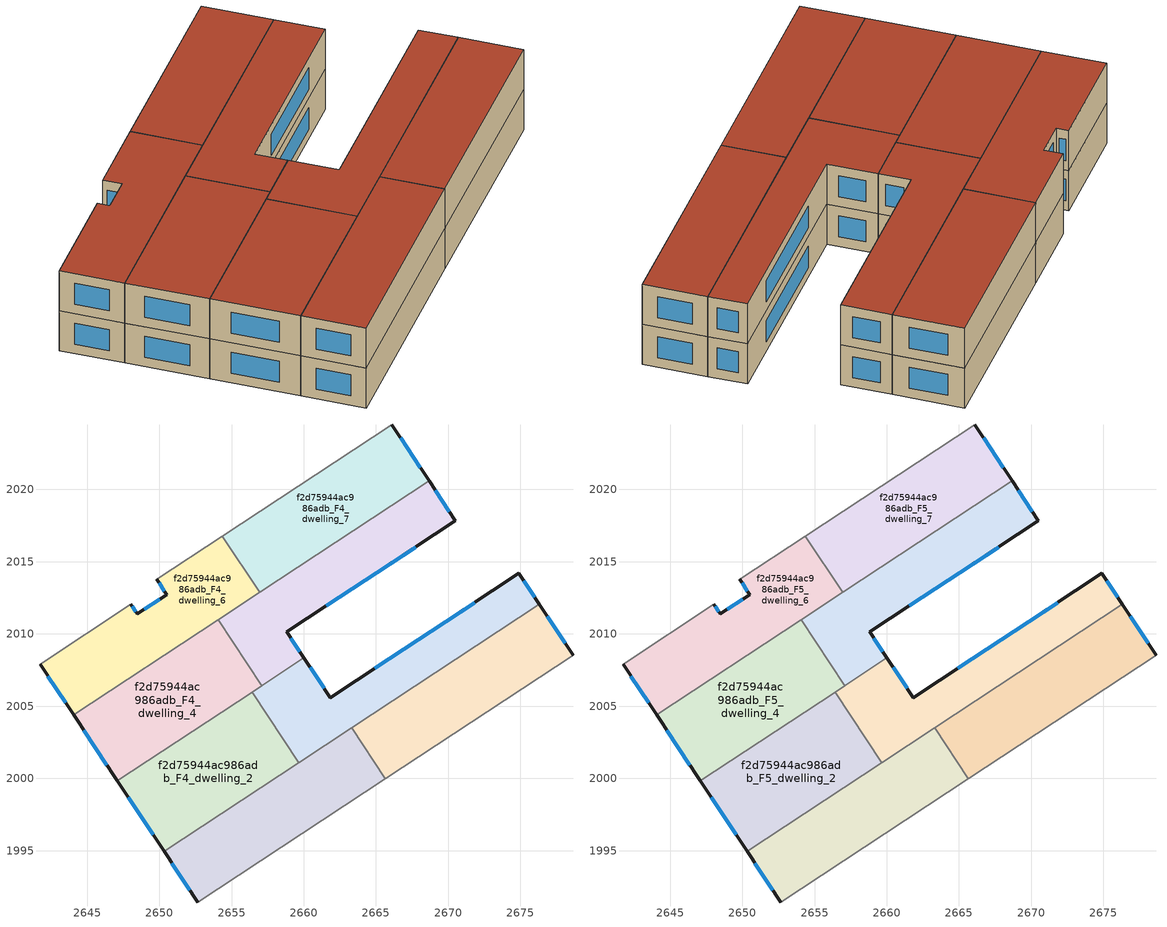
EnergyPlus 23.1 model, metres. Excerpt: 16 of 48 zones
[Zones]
f2d75944ac986adb_F4_dwelling_0
 floor to f2d75944ac986adb_F3_dwelling_0 (EU_floor_Construction): 2663.33,2003.49 2665.64,1999.97 2652.66,1991.43 2650.33,1994.94 z12
 wall outside (EU_wall_Construction): 2650.33,1994.94 2652.66,1991.43 z12:15
 wall to f2d75944ac986adb_F4_dwelling_1 (EU_wall_Construction): 2665.64,1999.97 2663.33,2003.49 z12:15
 wall adiabatic (EU_wall_Construction): 2652.66,1991.43 2665.64,1999.97 z12:15
 wall to f2d75944ac986adb_F4_dwelling_2 (EU_wall_Construction): 2659.65,2001.07 2650.33,1994.94 z12:15
 wall to f2d75944ac986adb_F4_dwelling_3 (EU_wall_Construction): 2663.33,2003.49 2659.65,2001.07 z12:15
 window (EU_Window_Construction): 2650.88,1994.12 2652.11,1992.25 z12.7:14.3
f2d75944ac986adb_F4_dwelling_1
 floor to f2d75944ac986adb_F3_dwelling_1 (EU_floor_Construction): 2676.31,2012.04 2678.64,2008.52 2665.64,1999.97 2663.33,2003.49 z12
 wall outside (EU_wall_Construction): 2678.64,2008.52 2676.31,2012.04 z12:15
 wall adiabatic (EU_wall_Construction): 2665.64,1999.97 2678.64,2008.52 z12:15
 wall to f2d75944ac986adb_F4_dwelling_3 (EU_wall_Construction): 2676.31,2012.04 2663.33,2003.49 z12:15
 window (EU_Window_Construction): 2678.09,2009.35 2676.86,2011.21 z12.7:14.3
f2d75944ac986adb_F4_dwelling_2
 floor to f2d75944ac986adb_F3_dwelling_2 (EU_floor_Construction): 2656.42,2005.98 2659.65,2001.07 2650.33,1994.94 2647.09,1999.84 z12
 wall outside (EU_wall_Construction): 2647.09,1999.84 2650.33,1994.94 z12:15
 wall to f2d75944ac986adb_F4_dwelling_3 (EU_wall_Construction): 2659.65,2001.07 2656.42,2005.98 z12:15
 wall to f2d75944ac986adb_F4_dwelling_4 (EU_wall_Construction): 2656.42,2005.98 2647.09,1999.84 z12:15
 window (EU_Window_Construction): 2647.85,1998.69 2649.57,1996.09 z12.7:14.3
f2d75944ac986adb_F4_dwelling_3
 floor to f2d75944ac986adb_F3_dwelling_3 (EU_floor_Construction): 2674.9,2014.19 2676.31,2012.04 2659.65,2001.07 2656.42,2005.98 2660.02,2008.34 2661.84,2005.59 z12
 wall outside (EU_wall_Construction): 2676.31,2012.04 2674.9,2014.19 2661.84,2005.59 2660.02,2008.34 z12:15
 wall to f2d75944ac986adb_F4_dwelling_5 (EU_wall_Construction): 2660.02,2008.34 2657.09,2006.41 z12:15
 wall to f2d75944ac986adb_F4_dwelling_4 (EU_wall_Construction): 2657.09,2006.42 2656.42,2005.98 z12:15
 window (EU_Window_Construction): 2671.83,2012.17 2664.9,2007.61 / 2675.98,2012.54 2675.23,2013.68 / 2661.41,2006.24 2660.44,2007.7 z12.7:14.3
f2d75944ac986adb_F4_dwelling_4
 floor to f2d75944ac986adb_F3_dwelling_4 (EU_floor_Construction): 2654.08,2010.99 2657.09,2006.42 2647.09,1999.84 2644.07,2004.4 z12
 wall outside (EU_wall_Construction): 2644.07,2004.4 2647.09,1999.84 z12:15
 wall to f2d75944ac986adb_F4_dwelling_5 (EU_wall_Construction): 2657.09,2006.42 2654.08,2010.99 z12:15
 wall to f2d75944ac986adb_F4_dwelling_6 (EU_wall_Construction): 2654.08,2010.99 2644.07,2004.4 z12:15
 window (EU_Window_Construction): 2644.78,2003.33 2646.38,2000.91 z12.7:14.3
f2d75944ac986adb_F4_dwelling_5
 floor to f2d75944ac986adb_F3_dwelling_5 (EU_floor_Construction): 2668.67,2020.59 2670.5,2017.82 2658.83,2010.13 2660.02,2008.34 2657.09,2006.42 2654.08,2010.99 z12
 wall outside (EU_wall_Construction): 2660.02,2008.34 2658.83,2010.13 2670.5,2017.82 2668.67,2020.59 z12:15
 wall to f2d75944ac986adb_F4_dwelling_7 (EU_wall_Construction): 2668.67,2020.59 2656.95,2012.87 z12:15
 wall to f2d75944ac986adb_F4_dwelling_6 (EU_wall_Construction): 2656.94,2012.87 2654.08,2010.99 z12:15
 window (EU_Window_Construction): 2670.07,2018.47 2669.1,2019.94 / 2661.57,2011.94 2667.76,2016.02 / 2659.74,2008.76 2659.11,2009.71 z12.7:14.3
f2d75944ac986adb_F4_dwelling_6
 floor to f2d75944ac986adb_F3_dwelling_6 (EU_floor_Construction): 2654.38,2016.78 2656.95,2012.87 2644.07,2004.4 2641.74,2007.91 2648.03,2012.06 2648.48,2011.38 2650.52,2012.72 2649.82,2013.78 z12
 wall outside (EU_wall_Construction): 2649.82,2013.78 2650.52,2012.72 2648.48,2011.38 2648.03,2012.06 / 2641.74,2007.91 2644.07,2004.4 z12:15
 wall adiabatic (EU_wall_Construction): 2648.03,2012.06 2641.74,2007.91 / 2654.38,2016.78 2649.82,2013.78 z12:15
 wall to f2d75944ac986adb_F4_dwelling_7 (EU_wall_Construction): 2656.95,2012.87 2654.38,2016.78 z12:15
 window (EU_Window_Construction): 2648.37,2011.54 2648.14,2011.9 / 2650.04,2012.41 2648.96,2011.69 / 2649.99,2013.53 2650.36,2012.97 / 2642.29,2007.09 2643.52,2005.22 z12.7:14.3
f2d75944ac986adb_F4_dwelling_7
 floor to f2d75944ac986adb_F3_dwelling_7 (EU_floor_Construction): 2666.09,2024.48 2668.67,2020.59 2656.95,2012.87 2654.38,2016.78 z12
 wall outside (EU_wall_Construction): 2668.67,2020.59 2666.09,2024.48 z12:15
 wall adiabatic (EU_wall_Construction): 2666.09,2024.48 2654.38,2016.78 z12:15
 window (EU_Window_Construction): 2668.06,2021.5 2666.7,2023.56 z12.7:14.3
f2d75944ac986adb_F5_dwelling_0
 floor to f2d75944ac986adb_F4_dwelling_0 (EU_floor_Construction): 2663.33,2003.49 2665.64,1999.97 2652.66,1991.43 2650.33,1994.94 z15
 wall outside (EU_wall_Construction): 2650.33,1994.94 2652.66,1991.43 z15:18
 wall to f2d75944ac986adb_F5_dwelling_1 (EU_wall_Construction): 2665.64,1999.97 2663.33,2003.49 z15:18
 wall adiabatic (EU_wall_Construction): 2652.66,1991.43 2665.64,1999.97 z15:18
 wall to f2d75944ac986adb_F5_dwelling_2 (EU_wall_Construction): 2659.65,2001.07 2650.33,1994.94 z15:18
 wall to f2d75944ac986adb_F5_dwelling_3 (EU_wall_Construction): 2663.33,2003.49 2659.65,2001.07 z15:18
 window (EU_Window_Construction): 2650.88,1994.12 2652.11,1992.25 z15.7:17.3
 roof outside (EU_roof_Construction): 2665.64,1999.97 2663.33,2003.49 2650.33,1994.94 2652.66,1991.43 z18
f2d75944ac986adb_F5_dwelling_1
 floor to f2d75944ac986adb_F4_dwelling_1 (EU_floor_Construction): 2676.31,2012.04 2678.64,2008.52 2665.64,1999.97 2663.33,2003.49 z15
 wall outside (EU_wall_Construction): 2678.64,2008.52 2676.31,2012.04 z15:18
 wall adiabatic (EU_wall_Construction): 2665.64,1999.97 2678.64,2008.52 z15:18
 wall to f2d75944ac986adb_F5_dwelling_3 (EU_wall_Construction): 2676.31,2012.04 2663.33,2003.49 z15:18
 window (EU_Window_Construction): 2678.09,2009.35 2676.86,2011.21 z15.7:17.3
 roof outside (EU_roof_Construction): 2678.64,2008.52 2676.31,2012.04 2663.33,2003.49 2665.64,1999.97 z18
f2d75944ac986adb_F5_dwelling_2
 floor to f2d75944ac986adb_F4_dwelling_2 (EU_floor_Construction): 2656.42,2005.98 2659.65,2001.07 2650.33,1994.94 2647.09,1999.84 z15
 wall outside (EU_wall_Construction): 2647.09,1999.84 2650.33,1994.94 z15:18
 wall to f2d75944ac986adb_F5_dwelling_3 (EU_wall_Construction): 2659.65,2001.07 2656.42,2005.98 z15:18
 wall to f2d75944ac986adb_F5_dwelling_4 (EU_wall_Construction): 2656.42,2005.98 2647.09,1999.84 z15:18
 window (EU_Window_Construction): 2647.85,1998.69 2649.57,1996.09 z15.7:17.3
 roof outside (EU_roof_Construction): 2659.65,2001.07 2656.42,2005.98 2647.09,1999.84 2650.33,1994.94 z18
f2d75944ac986adb_F5_dwelling_3
 floor to f2d75944ac986adb_F4_dwelling_3 (EU_floor_Construction): 2674.9,2014.19 2676.31,2012.04 2659.65,2001.07 2656.42,2005.98 2660.02,2008.34 2661.84,2005.59 z15
 wall outside (EU_wall_Construction): 2676.31,2012.04 2674.9,2014.19 2661.84,2005.59 2660.02,2008.34 z15:18
 wall to f2d75944ac986adb_F5_dwelling_5 (EU_wall_Construction): 2660.02,2008.34 2657.09,2006.41 z15:18
 wall to f2d75944ac986adb_F5_dwelling_4 (EU_wall_Construction): 2657.09,2006.42 2656.42,2005.98 z15:18
 window (EU_Window_Construction): 2671.83,2012.17 2664.9,2007.61 / 2675.98,2012.54 2675.23,2013.68 / 2661.41,2006.24 2660.44,2007.7 z15.7:17.3
 roof outside (EU_roof_Construction): 2676.31,2012.04 2674.9,2014.19 2661.84,2005.59 2660.02,2008.34 2656.42,2005.98 2659.65,2001.07 z18
f2d75944ac986adb_F5_dwelling_4
 floor to f2d75944ac986adb_F4_dwelling_4 (EU_floor_Construction): 2654.08,2010.99 2657.09,2006.42 2647.09,1999.84 2644.07,2004.4 z15
 wall outside (EU_wall_Construction): 2644.07,2004.4 2647.09,1999.84 z15:18
 wall to f2d75944ac986adb_F5_dwelling_5 (EU_wall_Construction): 2657.09,2006.42 2654.08,2010.99 z15:18
 wall to f2d75944ac986adb_F5_dwelling_6 (EU_wall_Construction): 2654.08,2010.99 2644.07,2004.4 z15:18
 window (EU_Window_Construction): 2644.78,2003.33 2646.38,2000.91 z15.7:17.3
 roof outside (EU_roof_Construction): 2657.09,2006.42 2654.08,2010.99 2644.07,2004.4 2647.09,1999.84 z18
f2d75944ac986adb_F5_dwelling_5
 floor to f2d75944ac986adb_F4_dwelling_5 (EU_floor_Construction): 2668.67,2020.59 2670.5,2017.82 2658.83,2010.13 2660.02,2008.34 2657.09,2006.42 2654.08,2010.99 z15
 wall outside (EU_wall_Construction): 2660.02,2008.34 2658.83,2010.13 2670.5,2017.82 2668.67,2020.59 z15:18
 wall to f2d75944ac986adb_F5_dwelling_7 (EU_wall_Construction): 2668.67,2020.59 2656.95,2012.87 z15:18
 wall to f2d75944ac986adb_F5_dwelling_6 (EU_wall_Construction): 2656.94,2012.87 2654.08,2010.99 z15:18
 window (EU_Window_Construction): 2670.07,2018.47 2669.1,2019.94 / 2661.57,2011.94 2667.76,2016.02 / 2659.74,2008.76 2659.11,2009.71 z15.7:17.3
 roof outside (EU_roof_Construction): 2660.02,2008.34 2658.83,2010.13 2670.5,2017.82 2668.67,2020.59 2654.08,2010.99 2657.09,2006.42 z18
f2d75944ac986adb_F5_dwelling_6
 floor to f2d75944ac986adb_F4_dwelling_6 (EU_floor_Construction): 2654.38,2016.78 2656.95,2012.87 2644.07,2004.4 2641.74,2007.91 2648.03,2012.06 2648.48,2011.38 2650.52,2012.72 2649.82,2013.78 z15
 wall outside (EU_wall_Construction): 2649.82,2013.78 2650.52,2012.72 2648.48,2011.38 2648.03,2012.06 / 2641.74,2007.91 2644.07,2004.4 z15:18
 wall adiabatic (EU_wall_Construction): 2648.03,2012.06 2641.74,2007.91 / 2654.38,2016.78 2649.82,2013.78 z15:18
 wall to f2d75944ac986adb_F5_dwelling_7 (EU_wall_Construction): 2656.95,2012.87 2654.38,2016.78 z15:18
 window (EU_Window_Construction): 2648.37,2011.54 2648.14,2011.9 / 2650.04,2012.41 2648.96,2011.69 / 2649.99,2013.53 2650.36,2012.97 / 2642.29,2007.09 2643.52,2005.22 z15.7:17.3
 roof outside (EU_roof_Construction): 2656.95,2012.87 2654.38,2016.78 2649.82,2013.78 2650.52,2012.72 2648.48,2011.38 2648.03,2012.06 2641.74,2007.91 2644.07,2004.4 z18
f2d75944ac986adb_F5_dwelling_7
 floor to f2d75944ac986adb_F4_dwelling_7 (EU_floor_Construction): 2666.09,2024.48 2668.67,2020.59 2656.95,2012.87 2654.38,2016.78 z15
 wall outside (EU_wall_Construction): 2668.67,2020.59 2666.09,2024.48 z15:18
 wall adiabatic (EU_wall_Construction): 2666.09,2024.48 2654.38,2016.78 z15:18
 window (EU_Window_Construction): 2668.06,2021.5 2666.7,2023.56 z15.7:17.3
 roof outside (EU_roof_Construction): 2668.67,2020.59 2666.09,2024.48 2654.38,2016.78 2656.95,2012.87 z18
[Building]
EU S2 Campaign: North Axis=0; Terrain=City; Solar Distribution=FullExterior
[Site:Location]
Budapest.Ferenc.Liszt.Intl.AP: Latitude=47.437; Longitude=19.256; Time Zone=1; Elevation=185
[SizingPeriod:WeatherFileDays]
AnnualSizingPeriod: Begin Month=1; Begin Day of Month=1; End Month=12; End Day of Month=31; Day of Week for Start Day=Monday; Use Weather File Daylight Saving Period=No; Use Weather File Rain and Snow Indicators=No
[MATERIAL]
EU_InternalMass_Material: Roughness=MediumRough; Thickness=0.1; Conductivity=1; Density=1800; Specific Heat=900; Thermal Absorptance=0.9; Solar Absorptance=0.7; Visible Absorptance=0.7
[MATERIAL:NOMASS] Roughness=MediumRough; Thermal Absorptance=0.9; Solar Absorptance=0.7; Visible Absorptance=0.7
Name | Thermal Resistance
EU_wall_NoMass | 0.832559
EU_roof_NoMass | 1.39638
EU_floor_NoMass | 0.872794
[WINDOWMATERIAL:SIMPLEGLAZINGSYSTEM]
EU_Window_SimpleGlazing: UFactor=2.79869; Solar Heat Gain Coefficient=0.75; Visible Transmittance=0.75
[CONSTRUCTION]
EU_wall_Construction: EU_wall_NoMass
EU_roof_Construction: EU_roof_NoMass
EU_floor_Construction: EU_floor_NoMass
EU_Window_Construction: EU_Window_SimpleGlazing
EU_InternalMass_Construction: EU_InternalMass_Material
[ZONE] Type=1; Multiplier=1; Ceiling Height=autocalculate; Floor Area=autocalculate; Part of Total Floor Area=Yes
Name | Volume
f2d75944ac986adb_F4_dwelling_0; f2d75944ac986adb_F5_dwelling_0; f2d75944ac986adb_F4_dwelling_7; f2d75944ac986adb_F5_dwelling_7 | 196.571
f2d75944ac986adb_F4_dwelling_1; f2d75944ac986adb_F5_dwelling_1 | 196.575
f2d75944ac986adb_F4_dwelling_2; f2d75944ac986adb_F5_dwelling_2; f2d75944ac986adb_F4_dwelling_6; f2d75944ac986adb_F5_dwelling_6 | 196.574
f2d75944ac986adb_F4_dwelling_3; f2d75944ac986adb_F5_dwelling_3 | 196.581
f2d75944ac986adb_F4_dwelling_4; f2d75944ac986adb_F5_dwelling_4 | 196.559
f2d75944ac986adb_F4_dwelling_5; f2d75944ac986adb_F5_dwelling_5 | 196.57
[INTERNALMASS] Construction=EU_InternalMass_Construction
Name | Zone or ZoneList | Surface Area
f2d75944ac986adb_F4_dwelling_0_EU_InternalMass | f2d75944ac986adb_F4_dwelling_0 | 65.5233
f2d75944ac986adb_F4_dwelling_1_EU_InternalMass | f2d75944ac986adb_F4_dwelling_1 | 65.5251
f2d75944ac986adb_F4_dwelling_2_EU_InternalMass | f2d75944ac986adb_F4_dwelling_2 | 65.5246
f2d75944ac986adb_F4_dwelling_3_EU_InternalMass | f2d75944ac986adb_F4_dwelling_3 | 65.5271
f2d75944ac986adb_F4_dwelling_4_EU_InternalMass | f2d75944ac986adb_F4_dwelling_4 | 65.5194
f2d75944ac986adb_F4_dwelling_5_EU_InternalMass | f2d75944ac986adb_F4_dwelling_5 | 65.5238
f2d75944ac986adb_F4_dwelling_6_EU_InternalMass | f2d75944ac986adb_F4_dwelling_6 | 65.5253
f2d75944ac986adb_F4_dwelling_7_EU_InternalMass | f2d75944ac986adb_F4_dwelling_7 | 65.5242
f2d75944ac986adb_F5_dwelling_0_EU_InternalMass | f2d75944ac986adb_F5_dwelling_0 | 65.5233
f2d75944ac986adb_F5_dwelling_1_EU_InternalMass | f2d75944ac986adb_F5_dwelling_1 | 65.5251
f2d75944ac986adb_F5_dwelling_2_EU_InternalMass | f2d75944ac986adb_F5_dwelling_2 | 65.5246
f2d75944ac986adb_F5_dwelling_3_EU_InternalMass | f2d75944ac986adb_F5_dwelling_3 | 65.5271
f2d75944ac986adb_F5_dwelling_4_EU_InternalMass | f2d75944ac986adb_F5_dwelling_4 | 65.5194
f2d75944ac986adb_F5_dwelling_5_EU_InternalMass | f2d75944ac986adb_F5_dwelling_5 | 65.5238
f2d75944ac986adb_F5_dwelling_6_EU_InternalMass | f2d75944ac986adb_F5_dwelling_6 | 65.5253
f2d75944ac986adb_F5_dwelling_7_EU_InternalMass | f2d75944ac986adb_F5_dwelling_7 | 65.5242
[OTHEREQUIPMENT] Fuel Type=Electricity; Design Level Calculation Method=Watts/Area; Power per Zone Floor Area=1; Fraction Latent=0; Fraction Radiant=0; Fraction Lost=0; Carbon Dioxide Generation Rate=0; EndUse Subcategory=EU_Step8_InternalGains
Name | Zone or ZoneList or Space or SpaceList | Schedule
EU_Step8_InternalGain_f2d75944ac986adb_F4_dwelling_0_f000 | f2d75944ac986adb_F4_dwelling_0 | EU_Step8_GainSchedule_f2d75944ac986adb_F4_dwelling_0_f000
EU_Step8_InternalGain_f2d75944ac986adb_F4_dwelling_1_f000 | f2d75944ac986adb_F4_dwelling_1 | EU_Step8_GainSchedule_f2d75944ac986adb_F4_dwelling_1_f000
EU_Step8_InternalGain_f2d75944ac986adb_F4_dwelling_2_f000 | f2d75944ac986adb_F4_dwelling_2 | EU_Step8_GainSchedule_f2d75944ac986adb_F4_dwelling_2_f000
EU_Step8_InternalGain_f2d75944ac986adb_F4_dwelling_3_f000 | f2d75944ac986adb_F4_dwelling_3 | EU_Step8_GainSchedule_f2d75944ac986adb_F4_dwelling_3_f000
EU_Step8_InternalGain_f2d75944ac986adb_F4_dwelling_4_f000 | f2d75944ac986adb_F4_dwelling_4 | EU_Step8_GainSchedule_f2d75944ac986adb_F4_dwelling_4_f000
EU_Step8_InternalGain_f2d75944ac986adb_F4_dwelling_5_f000 | f2d75944ac986adb_F4_dwelling_5 | EU_Step8_GainSchedule_f2d75944ac986adb_F4_dwelling_5_f000
EU_Step8_InternalGain_f2d75944ac986adb_F4_dwelling_6_f000 | f2d75944ac986adb_F4_dwelling_6 | EU_Step8_GainSchedule_f2d75944ac986adb_F4_dwelling_6_f000
EU_Step8_InternalGain_f2d75944ac986adb_F4_dwelling_7_f000 | f2d75944ac986adb_F4_dwelling_7 | EU_Step8_GainSchedule_f2d75944ac986adb_F4_dwelling_7_f000
EU_Step8_InternalGain_f2d75944ac986adb_F5_dwelling_0_f000 | f2d75944ac986adb_F5_dwelling_0 | EU_Step8_GainSchedule_f2d75944ac986adb_F5_dwelling_0_f000
EU_Step8_InternalGain_f2d75944ac986adb_F5_dwelling_1_f000 | f2d75944ac986adb_F5_dwelling_1 | EU_Step8_GainSchedule_f2d75944ac986adb_F5_dwelling_1_f000
EU_Step8_InternalGain_f2d75944ac986adb_F5_dwelling_2_f000 | f2d75944ac986adb_F5_dwelling_2 | EU_Step8_GainSchedule_f2d75944ac986adb_F5_dwelling_2_f000
EU_Step8_InternalGain_f2d75944ac986adb_F5_dwelling_3_f000 | f2d75944ac986adb_F5_dwelling_3 | EU_Step8_GainSchedule_f2d75944ac986adb_F5_dwelling_3_f000
EU_Step8_InternalGain_f2d75944ac986adb_F5_dwelling_4_f000 | f2d75944ac986adb_F5_dwelling_4 | EU_Step8_GainSchedule_f2d75944ac986adb_F5_dwelling_4_f000
EU_Step8_InternalGain_f2d75944ac986adb_F5_dwelling_5_f000 | f2d75944ac986adb_F5_dwelling_5 | EU_Step8_GainSchedule_f2d75944ac986adb_F5_dwelling_5_f000
EU_Step8_InternalGain_f2d75944ac986adb_F5_dwelling_6_f000 | f2d75944ac986adb_F5_dwelling_6 | EU_Step8_GainSchedule_f2d75944ac986adb_F5_dwelling_6_f000
EU_Step8_InternalGain_f2d75944ac986adb_F5_dwelling_7_f000 | f2d75944ac986adb_F5_dwelling_7 | EU_Step8_GainSchedule_f2d75944ac986adb_F5_dwelling_7_f000
[ZONEVENTILATION:DESIGNFLOWRATE] Schedule=EU_AlwaysOn; Design Flow Rate Calculation Method=AirChanges/Hour; Air Changes per Hour=0.475469; Ventilation Type=Natural; Fan Pressure Rise=0; Fan Total Efficiency=1; Constant Term Coefficient=1; Temperature Term Coefficient=0; Velocity Term Coefficient=0; Velocity Squared Term Coefficient=0; Minimum Indoor Temperature=-100; Maximum Indoor Temperature=100; Delta Temperature=-100; Minimum Outdoor Temperature=-100; Maximum Outdoor Temperature=100; Maximum Wind Speed=40
Name | Zone or ZoneList or Space or SpaceList
EU_ConstantAir_f2d75944ac986adb_F4_dwelling_0 | f2d75944ac986adb_F4_dwelling_0
EU_ConstantAir_f2d75944ac986adb_F4_dwelling_1 | f2d75944ac986adb_F4_dwelling_1
EU_ConstantAir_f2d75944ac986adb_F4_dwelling_2 | f2d75944ac986adb_F4_dwelling_2
EU_ConstantAir_f2d75944ac986adb_F4_dwelling_3 | f2d75944ac986adb_F4_dwelling_3
EU_ConstantAir_f2d75944ac986adb_F4_dwelling_4 | f2d75944ac986adb_F4_dwelling_4
EU_ConstantAir_f2d75944ac986adb_F4_dwelling_5 | f2d75944ac986adb_F4_dwelling_5
EU_ConstantAir_f2d75944ac986adb_F4_dwelling_6 | f2d75944ac986adb_F4_dwelling_6
EU_ConstantAir_f2d75944ac986adb_F4_dwelling_7 | f2d75944ac986adb_F4_dwelling_7
EU_ConstantAir_f2d75944ac986adb_F5_dwelling_0 | f2d75944ac986adb_F5_dwelling_0
EU_ConstantAir_f2d75944ac986adb_F5_dwelling_1 | f2d75944ac986adb_F5_dwelling_1
EU_ConstantAir_f2d75944ac986adb_F5_dwelling_2 | f2d75944ac986adb_F5_dwelling_2
EU_ConstantAir_f2d75944ac986adb_F5_dwelling_3 | f2d75944ac986adb_F5_dwelling_3
EU_ConstantAir_f2d75944ac986adb_F5_dwelling_4 | f2d75944ac986adb_F5_dwelling_4
EU_ConstantAir_f2d75944ac986adb_F5_dwelling_5 | f2d75944ac986adb_F5_dwelling_5
EU_ConstantAir_f2d75944ac986adb_F5_dwelling_6 | f2d75944ac986adb_F5_dwelling_6
EU_ConstantAir_f2d75944ac986adb_F5_dwelling_7 | f2d75944ac986adb_F5_dwelling_7
[HVACTEMPLATE:THERMOSTAT] Constant Heating Setpoint=20; Constant Cooling Setpoint=50
EU_HeatOnly_f2d75944ac986adb_F0_dwelling_0; EU_HeatOnly_f2d75944ac986adb_F0_dwelling_1; EU_HeatOnly_f2d75944ac986adb_F0_dwelling_2; EU_HeatOnly_f2d75944ac986adb_F0_dwelling_3; EU_HeatOnly_f2d75944ac986adb_F0_dwelling_4; EU_HeatOnly_f2d75944ac986adb_F0_dwelling_5; EU_HeatOnly_f2d75944ac986adb_F0_dwelling_6; EU_HeatOnly_f2d75944ac986adb_F0_dwelling_7; EU_HeatOnly_f2d75944ac986adb_F1_dwelling_0; EU_HeatOnly_f2d75944ac986adb_F1_dwelling_1; EU_HeatOnly_f2d75944ac986adb_F1_dwelling_2; EU_HeatOnly_f2d75944ac986adb_F1_dwelling_3; EU_HeatOnly_f2d75944ac986adb_F1_dwelling_4; EU_HeatOnly_f2d75944ac986adb_F1_dwelling_5; EU_HeatOnly_f2d75944ac986adb_F1_dwelling_6; EU_HeatOnly_f2d75944ac986adb_F1_dwelling_7; EU_HeatOnly_f2d75944ac986adb_F2_dwelling_0; EU_HeatOnly_f2d75944ac986adb_F2_dwelling_1; EU_HeatOnly_f2d75944ac986adb_F2_dwelling_2; EU_HeatOnly_f2d75944ac986adb_F2_dwelling_3; EU_HeatOnly_f2d75944ac986adb_F2_dwelling_4; EU_HeatOnly_f2d75944ac986adb_F2_dwelling_5; EU_HeatOnly_f2d75944ac986adb_F2_dwelling_6; EU_HeatOnly_f2d75944ac986adb_F2_dwelling_7; EU_HeatOnly_f2d75944ac986adb_F3_dwelling_0; EU_HeatOnly_f2d75944ac986adb_F3_dwelling_1; EU_HeatOnly_f2d75944ac986adb_F3_dwelling_2; EU_HeatOnly_f2d75944ac986adb_F3_dwelling_3; EU_HeatOnly_f2d75944ac986adb_F3_dwelling_4; EU_HeatOnly_f2d75944ac986adb_F3_dwelling_5; EU_HeatOnly_f2d75944ac986adb_F3_dwelling_6; EU_HeatOnly_f2d75944ac986adb_F3_dwelling_7; EU_HeatOnly_f2d75944ac986adb_F4_dwelling_0; EU_HeatOnly_f2d75944ac986adb_F4_dwelling_1; EU_HeatOnly_f2d75944ac986adb_F4_dwelling_2; EU_HeatOnly_f2d75944ac986adb_F4_dwelling_3; EU_HeatOnly_f2d75944ac986adb_F4_dwelling_4; EU_HeatOnly_f2d75944ac986adb_F4_dwelling_5; EU_HeatOnly_f2d75944ac986adb_F4_dwelling_6; EU_HeatOnly_f2d75944ac986adb_F4_dwelling_7; EU_HeatOnly_f2d75944ac986adb_F5_dwelling_0; EU_HeatOnly_f2d75944ac986adb_F5_dwelling_1; EU_HeatOnly_f2d75944ac986adb_F5_dwelling_2; EU_HeatOnly_f2d75944ac986adb_F5_dwelling_3; EU_HeatOnly_f2d75944ac986adb_F5_dwelling_4; EU_HeatOnly_f2d75944ac986adb_F5_dwelling_5; EU_HeatOnly_f2d75944ac986adb_F5_dwelling_6; EU_HeatOnly_f2d75944ac986adb_F5_dwelling_7
[HVACTEMPLATE:ZONE:IDEALLOADSAIRSYSTEM] System Availability Schedule=EU_AlwaysOn; Maximum Heating Supply Air Temperature=50; Minimum Cooling Supply Air Temperature=13; Maximum Heating Supply Air Humidity Ratio=0.0156; Minimum Cooling Supply Air Humidity Ratio=0.0077; Heating Limit=NoLimit; Cooling Limit=NoLimit; Heating Availability Schedule=EU_AlwaysOn; Cooling Availability Schedule=EU_CoolingOff; Dehumidification Control Type=ConstantSensibleHeatRatio; Cooling Sensible Heat Ratio=0.7; Dehumidification Setpoint=60; Humidification Control Type=None; Humidification Setpoint=30; Outdoor Air Method=None; Outdoor Air Flow Rate per Person=0.00944; Outdoor Air Flow Rate per Zone Floor Area=0; Outdoor Air Flow Rate per Zone=0; Demand Controlled Ventilation Type=None; Outdoor Air Economizer Type=NoEconomizer; Heat Recovery Type=None; Sensible Heat Recovery Effectiveness=0.7; Latent Heat Recovery Effectiveness=0.65
Name | Template Thermostat
f2d75944ac986adb_F4_dwelling_0 | EU_HeatOnly_f2d75944ac986adb_F4_dwelling_0
f2d75944ac986adb_F4_dwelling_1 | EU_HeatOnly_f2d75944ac986adb_F4_dwelling_1
f2d75944ac986adb_F4_dwelling_2 | EU_HeatOnly_f2d75944ac986adb_F4_dwelling_2
f2d75944ac986adb_F4_dwelling_3 | EU_HeatOnly_f2d75944ac986adb_F4_dwelling_3
f2d75944ac986adb_F4_dwelling_4 | EU_HeatOnly_f2d75944ac986adb_F4_dwelling_4
f2d75944ac986adb_F4_dwelling_5 | EU_HeatOnly_f2d75944ac986adb_F4_dwelling_5
f2d75944ac986adb_F4_dwelling_6 | EU_HeatOnly_f2d75944ac986adb_F4_dwelling_6
f2d75944ac986adb_F4_dwelling_7 | EU_HeatOnly_f2d75944ac986adb_F4_dwelling_7
f2d75944ac986adb_F5_dwelling_0 | EU_HeatOnly_f2d75944ac986adb_F5_dwelling_0
f2d75944ac986adb_F5_dwelling_1 | EU_HeatOnly_f2d75944ac986adb_F5_dwelling_1
f2d75944ac986adb_F5_dwelling_2 | EU_HeatOnly_f2d75944ac986adb_F5_dwelling_2
f2d75944ac986adb_F5_dwelling_3 | EU_HeatOnly_f2d75944ac986adb_F5_dwelling_3
f2d75944ac986adb_F5_dwelling_4 | EU_HeatOnly_f2d75944ac986adb_F5_dwelling_4
f2d75944ac986adb_F5_dwelling_5 | EU_HeatOnly_f2d75944ac986adb_F5_dwelling_5
f2d75944ac986adb_F5_dwelling_6 | EU_HeatOnly_f2d75944ac986adb_F5_dwelling_6
f2d75944ac986adb_F5_dwelling_7 | EU_HeatOnly_f2d75944ac986adb_F5_dwelling_7
[SIZING:ZONE] Zone Cooling Design Supply Air Temperature Input Method=SupplyAirTemperature; Zone Cooling Design Supply Air Temperature=13; Zone Heating Design Supply Air Temperature Input Method=SupplyAirTemperature; Zone Heating Design Supply Air Temperature=50; Zone Cooling Design Supply Air Humidity Ratio=0.008; Zone Heating Design Supply Air Humidity Ratio=0.008; Cooling Design Air Flow Method=DesignDay; Cooling Design Air Flow Rate=0; Cooling Minimum Air Flow per Zone Floor Area=0.000762; Cooling Minimum Air Flow=0; Cooling Minimum Air Flow Fraction=0.2; Heating Design Air Flow Method=DesignDay; Heating Design Air Flow Rate=0; Heating Maximum Air Flow per Zone Floor Area=0.002032; Heating Maximum Air Flow=0.141576; Heating Maximum Air Flow Fraction=0.3; Account for Dedicated Outdoor Air System=No; Dedicated Outdoor Air System Control Strategy=NeutralSupplyAir; Dedicated Outdoor Air Low Setpoint Temperature for Design=autosize; Dedicated Outdoor Air High Setpoint Temperature for Design=autosize; Zone Load Sizing Method=Sensible Load Only No Latent Load; Zone Latent Cooling Design Supply Air Humidity Ratio Input Method=HumidityRatioDifference; Zone Cooling Design Supply Air Humidity Ratio Difference=0.005; Zone Latent Heating Design Supply Air Humidity Ratio Input Method=HumidityRatioDifference; Zone Humidification Design Supply Air Humidity Ratio Difference=0.005
f2d75944ac986adb_F4_dwelling_0; f2d75944ac986adb_F4_dwelling_1; f2d75944ac986adb_F4_dwelling_2; f2d75944ac986adb_F4_dwelling_3; f2d75944ac986adb_F4_dwelling_4; f2d75944ac986adb_F4_dwelling_5; f2d75944ac986adb_F4_dwelling_6; f2d75944ac986adb_F4_dwelling_7; f2d75944ac986adb_F5_dwelling_0; f2d75944ac986adb_F5_dwelling_1; f2d75944ac986adb_F5_dwelling_2; f2d75944ac986adb_F5_dwelling_3; f2d75944ac986adb_F5_dwelling_4; f2d75944ac986adb_F5_dwelling_5; f2d75944ac986adb_F5_dwelling_6; f2d75944ac986adb_F5_dwelling_7
[SCHEDULE:CONSTANT]
Name | Hourly Value
EU_AlwaysOn | 1
EU_CoolingOff | 0
[SCHEDULE:FILE] Column Number=1; Rows to Skip at Top=0; Number of Hours of Data=8760; Column Separator=Comma; Interpolate to Timestep=No; Minutes per Item=60; Adjust Schedule for Daylight Savings=Yes
Name | File
EU_Step8_GainSchedule_f2d75944ac986adb_F4_dwelling_0_f000 | ../../schedules/f2d75944ac986adb/f2d75944ac986adb_F4_dwelling_0_f000_gain.csv
EU_Step8_GainSchedule_f2d75944ac986adb_F4_dwelling_1_f000 | ../../schedules/f2d75944ac986adb/f2d75944ac986adb_F4_dwelling_1_f000_gain.csv
EU_Step8_GainSchedule_f2d75944ac986adb_F4_dwelling_2_f000 | ../../schedules/f2d75944ac986adb/f2d75944ac986adb_F4_dwelling_2_f000_gain.csv
EU_Step8_GainSchedule_f2d75944ac986adb_F4_dwelling_3_f000 | ../../schedules/f2d75944ac986adb/f2d75944ac986adb_F4_dwelling_3_f000_gain.csv
EU_Step8_GainSchedule_f2d75944ac986adb_F4_dwelling_4_f000 | ../../schedules/f2d75944ac986adb/f2d75944ac986adb_F4_dwelling_4_f000_gain.csv
EU_Step8_GainSchedule_f2d75944ac986adb_F4_dwelling_5_f000 | ../../schedules/f2d75944ac986adb/f2d75944ac986adb_F4_dwelling_5_f000_gain.csv
EU_Step8_GainSchedule_f2d75944ac986adb_F4_dwelling_6_f000 | ../../schedules/f2d75944ac986adb/f2d75944ac986adb_F4_dwelling_6_f000_gain.csv
EU_Step8_GainSchedule_f2d75944ac986adb_F4_dwelling_7_f000 | ../../schedules/f2d75944ac986adb/f2d75944ac986adb_F4_dwelling_7_f000_gain.csv
EU_Step8_GainSchedule_f2d75944ac986adb_F5_dwelling_0_f000 | ../../schedules/f2d75944ac986adb/f2d75944ac986adb_F5_dwelling_0_f000_gain.csv
EU_Step8_GainSchedule_f2d75944ac986adb_F5_dwelling_1_f000 | ../../schedules/f2d75944ac986adb/f2d75944ac986adb_F5_dwelling_1_f000_gain.csv
EU_Step8_GainSchedule_f2d75944ac986adb_F5_dwelling_2_f000 | ../../schedules/f2d75944ac986adb/f2d75944ac986adb_F5_dwelling_2_f000_gain.csv
EU_Step8_GainSchedule_f2d75944ac986adb_F5_dwelling_3_f000 | ../../schedules/f2d75944ac986adb/f2d75944ac986adb_F5_dwelling_3_f000_gain.csv
EU_Step8_GainSchedule_f2d75944ac986adb_F5_dwelling_4_f000 | ../../schedules/f2d75944ac986adb/f2d75944ac986adb_F5_dwelling_4_f000_gain.csv
EU_Step8_GainSchedule_f2d75944ac986adb_F5_dwelling_5_f000 | ../../schedules/f2d75944ac986adb/f2d75944ac986adb_F5_dwelling_5_f000_gain.csv
EU_Step8_GainSchedule_f2d75944ac986adb_F5_dwelling_6_f000 | ../../schedules/f2d75944ac986adb/f2d75944ac986adb_F5_dwelling_6_f000_gain.csv
EU_Step8_GainSchedule_f2d75944ac986adb_F5_dwelling_7_f000 | ../../schedules/f2d75944ac986adb/f2d75944ac986adb_F5_dwelling_7_f000_gain.csv
